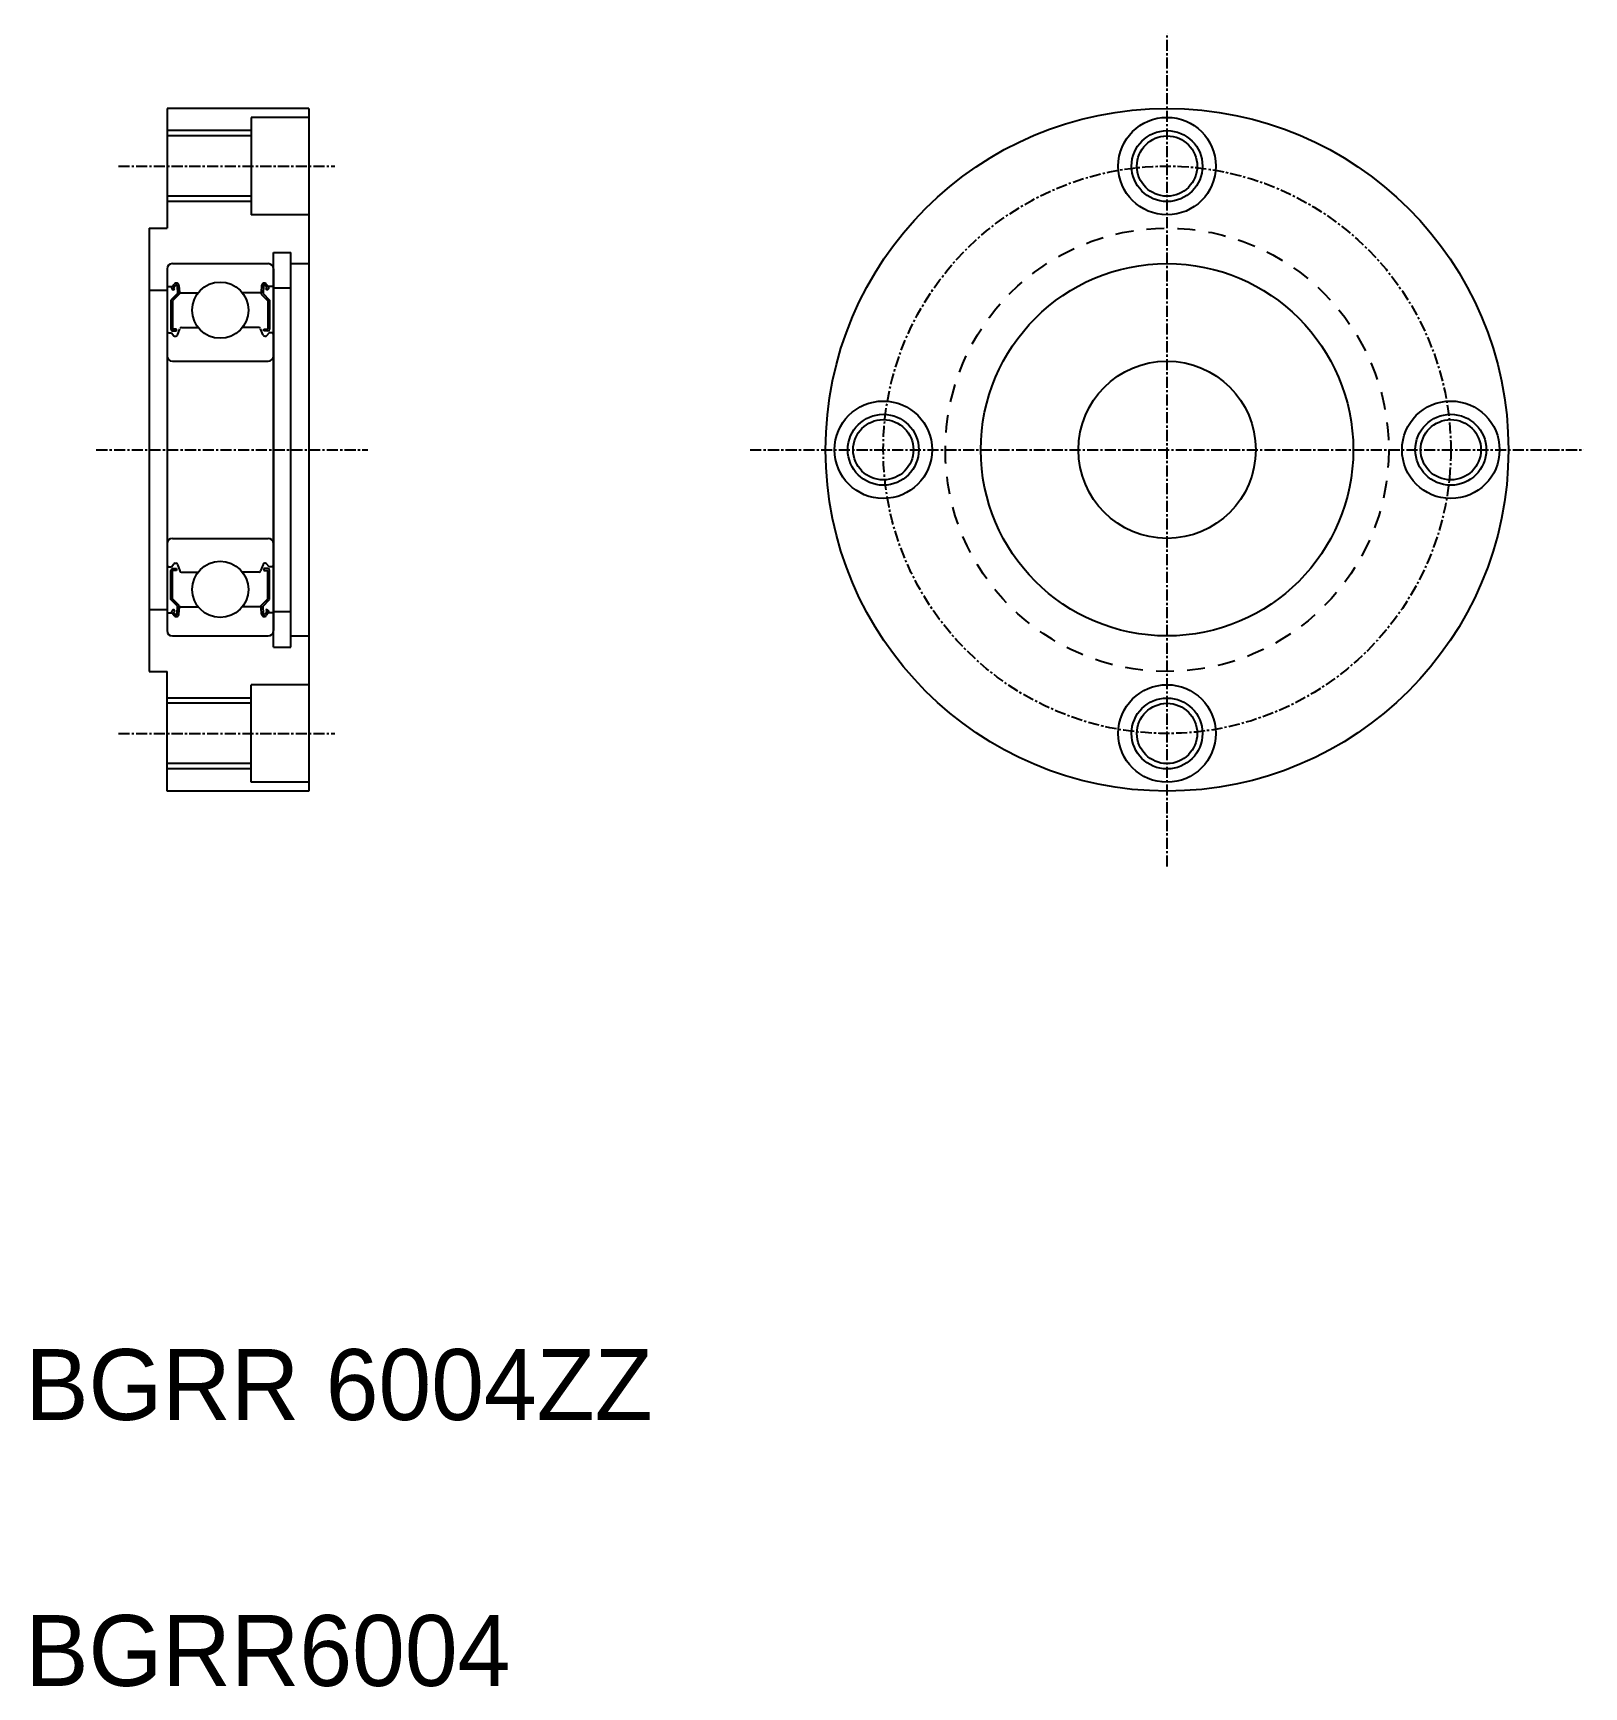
# Model space of a CAD drawing. Extents: x 282 to 457, y 145 to 331.
import ezdxf

# ---------------------------------------------------------------- set-up
doc = ezdxf.new("R2010")
doc.units = 0
doc.linetypes.add('CENTER', pattern=[2, 1.25, -0.25, 0.25, -0.25])
doc.linetypes.add('DASHED', pattern=[3.5, 2, -1.5])
doc.layers.get('0').update_dxf_attribs({"linetype": 'CONTINUOUS'})
doc.layers.add('CENTER', color=1, linetype='CENTER')

msp = doc.modelspace()

# ---------------------------------------------------------------- linework, layer by layer
for p, q in [((297.15, 322.9), (297.15, 309.4)), ((313.15, 322.9), (297.15, 322.9)), ((305.15, 322.9), (305.15, 322.9)), ((309.15, 322.9), (309.15, 322.9)), ((313.15, 322.9), (313.15, 245.9)), ((313.15, 321.9), (306.65, 321.9)), ((306.65, 321.9), (306.65, 310.9)), ((306.65, 319.8), (297.15, 319.8)), ((306.65, 313), (297.15, 313)), ((313.15, 310.9), (306.65, 310.9)), ((295.15, 309.4), (295.15, 259.4)), ((295.15, 309.4), (297.15, 309.4)), ((309.15, 262.15), (309.15, 306.65)), ((309.15, 306.65), (311.1, 306.65)), ((311.1, 262.15), (311.1, 306.65)), ((297.15, 304.8), (297.15, 264)), ((297.75, 305.4), (308.55, 305.4)), ((309.15, 304.8), (309.15, 264)), ((311.1, 305.4), (313.15, 305.4)), ((295.15, 302.4), (297.15, 302.4)), ((297.25, 302.8), (297.71, 302.8)), ((297.71, 302.8), (297.96, 303.09)), ((297.89, 302.39), (297.73, 302.51)), ((297.86, 302.67), (298.11, 302.96)), ((298.02, 302.54), (297.86, 302.67)), ((297.89, 302.39), (298.02, 302.54)), ((298.29, 302.91), (298.33, 302.03)), ((298.49, 302.93), (298.55, 302.19)), ((298.53, 302.42), (298.53, 301.95)), ((307.81, 302.93), (307.75, 302.19)), ((307.77, 302.42), (307.77, 301.95)), ((308.01, 302.91), (307.97, 302.03)), ((308.44, 302.67), (308.19, 302.96)), ((308.28, 302.54), (308.44, 302.67)), ((308.41, 302.39), (308.28, 302.54)), ((308.59, 302.8), (308.34, 303.09)), ((308.41, 302.39), (308.56, 302.51)), ((309.05, 302.8), (308.59, 302.8)), ((309.15, 302.65), (311.1, 302.65)), ((298.33, 302.03), (297.58, 301.28)), ((297.58, 301.28), (297.58, 298)), ((298.53, 301.95), (297.78, 301.2)), ((297.78, 301.2), (297.78, 298)), ((298.65, 302.1), (300.64, 302.1)), ((307.65, 302.1), (305.66, 302.1)), ((307.77, 301.95), (308.52, 301.2)), ((307.97, 302.03), (308.72, 301.28)), ((308.52, 301.2), (308.52, 298)), ((308.72, 301.28), (308.72, 298)), ((297.35, 297.6), (297.65, 297.6)), ((297.65, 297.6), (297.93, 297.27)), ((298.23, 298), (297.78, 298)), ((297.78, 297.8), (298.23, 297.8)), ((298.08, 297.2), (298.14, 297.2)), ((298.23, 297.8), (298.23, 298)), ((298.33, 297.33), (298.6, 298.06)), ((298.79, 298.2), (300.64, 298.2)), ((307.51, 298.2), (305.66, 298.2)), ((307.97, 297.33), (307.7, 298.06)), ((308.07, 297.8), (308.07, 298)), ((308.07, 298), (308.52, 298)), ((308.52, 297.8), (308.07, 297.8)), ((308.22, 297.2), (308.16, 297.2)), ((308.65, 297.6), (308.37, 297.27)), ((308.95, 297.6), (308.65, 297.6)), ((297.75, 294.4), (308.55, 294.4)), ((297.75, 274.4), (308.55, 274.4)), ((297.35, 271.2), (297.65, 271.2)), ((297.58, 267.51), (297.58, 270.8)), ((297.65, 271.2), (297.93, 271.52)), ((297.78, 271), (298.23, 271)), ((297.78, 267.6), (297.78, 270.8)), ((298.23, 270.8), (297.78, 270.8)), ((298.08, 271.6), (298.14, 271.6)), ((298.23, 271), (298.23, 270.8)), ((298.33, 271.46), (298.6, 270.73)), ((298.79, 270.6), (300.64, 270.6)), ((307.51, 270.6), (305.66, 270.6)), ((307.97, 271.46), (307.7, 270.73)), ((308.07, 271), (308.07, 270.8)), ((308.52, 271), (308.07, 271)), ((308.07, 270.8), (308.52, 270.8)), ((308.22, 271.6), (308.16, 271.6)), ((308.65, 271.2), (308.37, 271.52)), ((308.52, 267.6), (308.52, 270.8)), ((308.95, 271.2), (308.65, 271.2)), ((308.72, 267.51), (308.72, 270.8)), ((298.33, 266.76), (297.58, 267.51)), ((298.53, 266.85), (297.78, 267.6)), ((298.53, 266.38), (298.53, 266.85)), ((307.77, 266.85), (308.52, 267.6)), ((307.77, 266.38), (307.77, 266.85)), ((307.97, 266.76), (308.72, 267.51)), ((295.15, 266.4), (297.15, 266.4)), ((297.25, 266), (297.71, 266)), ((297.71, 266), (297.96, 265.7)), ((297.89, 266.41), (297.73, 266.28)), ((298.02, 266.25), (297.86, 266.12)), ((297.86, 266.12), (298.11, 265.83)), ((297.89, 266.41), (298.02, 266.25)), ((298.29, 265.89), (298.33, 266.76)), ((298.49, 265.86), (298.55, 266.6)), ((298.65, 266.7), (300.64, 266.7)), ((307.65, 266.7), (305.66, 266.7)), ((307.81, 265.86), (307.75, 266.6)), ((308.01, 265.89), (307.97, 266.76)), ((308.44, 266.12), (308.19, 265.83)), ((308.41, 266.41), (308.28, 266.25)), ((308.28, 266.25), (308.44, 266.12)), ((308.59, 266), (308.34, 265.7)), ((308.41, 266.41), (308.56, 266.28)), ((309.05, 266), (308.59, 266)), ((309.15, 266.15), (311.1, 266.15)), ((297.75, 263.4), (308.55, 263.4)), ((300.65, 263.4), (300.65, 263.4)), ((303.15, 263.4), (303.15, 263.4)), ((311.1, 263.4), (313.15, 263.4)), ((309.15, 262.15), (311.1, 262.15)), ((295.15, 259.4), (297.15, 259.4)), ((297.15, 245.9), (297.15, 259.4)), ((313.15, 257.9), (306.65, 257.9)), ((306.65, 246.9), (306.65, 257.9)), ((306.65, 255.8), (297.15, 255.8)), ((306.65, 249), (297.15, 249)), ((313.15, 246.9), (306.65, 246.9)), ((313.15, 245.9), (297.15, 245.9))]:
    msp.add_line(p, q)
at = {"color": 3}
for p, q in [((306.65, 320.4), (297.15, 320.4)), ((306.65, 312.4), (297.15, 312.4)), ((306.65, 256.4), (297.15, 256.4)), ((306.65, 248.4), (297.15, 248.4))]:
    msp.add_line(p, q, dxfattribs=at)
for centre, radius in [((409.92, 284.4), 38.5), ((409.92, 316.4), 5.5), ((409.92, 316.4), 3.4), ((409.92, 284.4), 21), ((303.15, 300.15), 3.17), ((409.92, 284.4), 10), ((377.92, 284.4), 5.5), ((441.92, 284.4), 5.5), ((377.92, 284.4), 3.4), ((441.92, 284.4), 3.4), ((303.15, 268.65), 3.17), ((409.92, 252.4), 5.5), ((409.92, 252.4), 3.4)]:
    msp.add_circle(centre, radius)
for centre in [(409.92, 316.4), (377.92, 284.4), (441.92, 284.4), (409.92, 252.4)]:
    msp.add_circle(centre, 4, dxfattribs=at)
at = {"color": 3, "linetype": 'DASHED'}
msp.add_circle((409.92, 284.4), 25, dxfattribs=at)
for centre, radius, start, end in [((297.75, 304.8), 0.6, 90, 180), ((308.55, 304.8), 0.6, 0, 90), ((297.25, 302.9), 0.1, 180, 270), ((297.86, 302.67), 0.2, 140.002, 230.0826), ((298.19, 302.9), 0.3, 4.9967, 140.002), ((298.19, 302.9), 0.1, 2.8198, 140.0002), ((308.11, 302.9), 0.3, 39.998, 175.0033), ((308.11, 302.9), 0.1, 39.9998, 177.1802), ((308.44, 302.67), 0.2, 309.9174, 39.998), ((309.05, 302.9), 0.1, 270, 0), ((298.65, 302.2), 0.1, 184.9967, 270), ((307.65, 302.2), 0.1, 270, 355.0033), ((297.35, 297.4), 0.2, 90, 180), ((297.78, 298), 0.2, 180, 270), ((298.08, 297.4), 0.2, 219.9945, 270), ((298.14, 297.4), 0.2, 270, 339.9914), ((298.79, 298), 0.2, 90, 159.9914), ((307.51, 298), 0.2, 20.0086, 90), ((308.16, 297.4), 0.2, 200.0086, 270), ((308.22, 297.4), 0.2, 270, 320.0055), ((308.52, 298), 0.2, 270, 0), ((308.95, 297.4), 0.2, 0, 90), ((297.75, 295), 0.6, 180, 270), ((308.55, 295), 0.6, 270, 0), ((297.75, 273.8), 0.6, 90, 180), ((308.55, 273.8), 0.6, 0, 90), ((297.35, 271.4), 0.2, 180, 270), ((297.78, 270.8), 0.2, 90, 180), ((298.08, 271.4), 0.2, 90, 140.0055), ((298.14, 271.4), 0.2, 20.0086, 90), ((298.79, 270.8), 0.2, 200.0086, 270), ((307.51, 270.8), 0.2, 270, 339.9914), ((308.16, 271.4), 0.2, 90, 159.9914), ((308.22, 271.4), 0.2, 39.9945, 90), ((308.52, 270.8), 0.2, 0, 90), ((308.95, 271.4), 0.2, 270, 0), ((297.25, 265.9), 0.1, 90, 180), ((297.86, 266.12), 0.2, 129.9174, 219.998), ((298.19, 265.89), 0.3, 219.998, 355.0033), ((298.19, 265.89), 0.1, 219.9998, 357.1802), ((298.65, 266.6), 0.1, 90, 175.0033), ((307.65, 266.6), 0.1, 4.9967, 90), ((308.11, 265.89), 0.3, 184.9967, 320.002), ((308.11, 265.89), 0.1, 182.8198, 320.0002), ((308.44, 266.12), 0.2, 320.002, 50.0826), ((309.05, 265.9), 0.1, 0, 90), ((297.75, 264), 0.6, 180, 270), ((308.55, 264), 0.6, 270, 0)]:
    msp.add_arc(centre, radius, start, end)
at = {"layer": 'CENTER', "color": 1, "linetype": 'CENTER'}
for p, q in [((409.92, 237.39), (409.92, 331.4)), ((291.66, 316.4), (316.06, 316.4)), ((289.17, 284.4), (319.8, 284.4)), ((362.91, 284.4), (456.93, 284.4)), ((291.66, 252.4), (316.06, 252.4))]:
    msp.add_line(p, q, dxfattribs=at)
msp.add_circle((409.92, 284.4), 32, dxfattribs=at)

# ---------------------------------------------------------------- texts
for s, p in [('BGRR 6004ZZ', (281.16, 174.96)), ('BGRR6004', (281.16, 144.96))]:
    msp.add_text(s, height=8).set_placement(p)

doc.saveas('drawing.dxf')
